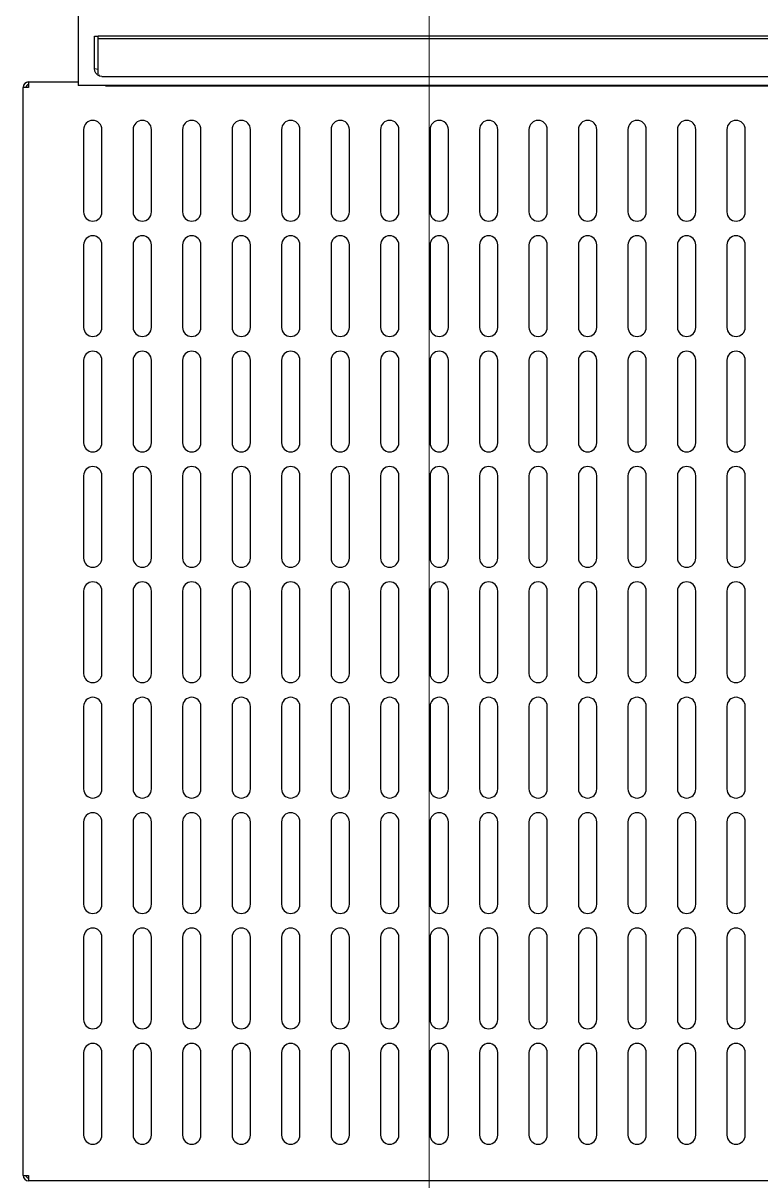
# Model space of a CAD drawing. Header units: millimetres. Extents: x -187347 to 135007, y -6415 to 292048.
# Drawn here: x -62832 to -62429, y 33532 to 34164 of the extents above; entities that cross this region are included whole.
import ezdxf

# ---------------------------------------------------------------- set-up
doc = ezdxf.new("R2010")
doc.units = ezdxf.units.MM
doc.header["$LTSCALE"] = 100
doc.layers.get('0').update_dxf_attribs({"lineweight": 18})
doc.layers.add('Layout Cabinplant', color=30, linetype='Continuous')
doc.layers.add('Layout Kromeka', color=1, linetype='Continuous', lineweight=5)

# ---------------------------------------------------------------- blocks, each defined once
blk = doc.blocks.new('*U1708')
at = {"ltscale": 10}
blk.add_line((500, 100), (-5400, 100), dxfattribs=at)
blk = doc.blocks.new('CP_Whole bird batching')
at = {"layer": 'Layout Cabinplant', "linetype": 'Continuous'}
for p, q in [((-51464.34, -6736.76), (-51464.34, -6739.76)), ((-51464.34, -6736.76), (-50870.34, -6736.76)), ((-50870.34, -6739.76), (-50870.34, -6736.76)), ((-51464.34, -6739.76), (-51467.34, -6739.76)), ((-51467.34, -7589.76), (-51467.34, -6739.76)), ((-50867.34, -6739.76), (-50870.34, -6739.76)), ((-50867.34, -6739.76), (-50867.34, -6766.76)), ((-51397.34, -6769.76), (-51442.34, -6769.76)), ((-51334.34, -6769.76), (-51379.34, -6769.76)), ((-51271.34, -6769.76), (-51316.34, -6769.76)), ((-51208.34, -6769.76), (-51253.34, -6769.76)), ((-51145.34, -6769.76), (-51190.34, -6769.76)), ((-51082.34, -6769.76), (-51127.34, -6769.76)), ((-51019.34, -6769.76), (-51064.34, -6769.76)), ((-50956.34, -6769.76), (-51001.34, -6769.76)), ((-50893.34, -6769.76), (-50938.34, -6769.76)), ((-50869.34, -7562.76), (-50869.34, -6766.76)), ((-50865.84, -6766.76), (-50869.34, -6766.76)), ((-50822.84, -6766.76), (-50865.84, -6766.76)), ((-50862.57, -6776.43), (-50861.87, -6776.06)), ((-50861.87, -6776.06), (-50861.51, -6775.93)), ((-50861.51, -6775.93), (-50860.05, -6775.76)), ((-50860.05, -6775.76), (-50860.34, -6777.76)), ((-50860.05, -6775.76), (-50842.34, -6775.76)), ((-50842.34, -6775.76), (-50842.34, -6777.76)), ((-51442.34, -6779.76), (-51397.34, -6779.76)), ((-51379.34, -6779.76), (-51334.34, -6779.76)), ((-51316.34, -6779.76), (-51271.34, -6779.76)), ((-51253.34, -6779.76), (-51208.34, -6779.76)), ((-51190.34, -6779.76), (-51145.34, -6779.76)), ((-51127.34, -6779.76), (-51082.34, -6779.76)), ((-51064.34, -6779.76), (-51019.34, -6779.76)), ((-51001.34, -6779.76), (-50956.34, -6779.76)), ((-50938.34, -6779.76), (-50893.34, -6779.76)), ((-50869.4, -6781.76), (-50869.4, -7549.76)), ((-50864.38, -6779.76), (-50864.17, -6778.6)), ((-50864.38, -6779.76), (-50864.17, -6778.6)), ((-50864.38, -6779.76), (-50864.38, -7547.76)), ((-50864.17, -6778.6), (-50863.37, -6777.92)), ((-50864.17, -6778.6), (-50864.04, -6778.23)), ((-50864.04, -6778.23), (-50863.67, -6777.54)), ((-50863.67, -6777.54), (-50862.57, -6776.43)), ((-50862.97, -6777.76), (-50843.61, -6777.76)), ((-50843.61, -6777.76), (-50843.61, -7549.76)), ((-50843.61, -6777.76), (-50842.34, -6777.76)), ((-50842.19, -7549.76), (-50842.34, -6777.76)), ((-51397.34, -6796.76), (-51442.34, -6796.76)), ((-51334.34, -6796.76), (-51379.34, -6796.76)), ((-51271.34, -6796.76), (-51316.34, -6796.76)), ((-51208.34, -6796.76), (-51253.34, -6796.76)), ((-51145.34, -6796.76), (-51190.34, -6796.76)), ((-51082.34, -6796.76), (-51127.34, -6796.76)), ((-51019.34, -6796.76), (-51064.34, -6796.76)), ((-50956.34, -6796.76), (-51001.34, -6796.76)), ((-50893.34, -6796.76), (-50938.34, -6796.76)), ((-51442.34, -6806.76), (-51397.34, -6806.76)), ((-51379.34, -6806.76), (-51334.34, -6806.76)), ((-51316.34, -6806.76), (-51271.34, -6806.76)), ((-51253.34, -6806.76), (-51208.34, -6806.76)), ((-51190.34, -6806.76), (-51145.34, -6806.76)), ((-51127.34, -6806.76), (-51082.34, -6806.76)), ((-51064.34, -6806.76), (-51019.34, -6806.76)), ((-51001.34, -6806.76), (-50956.34, -6806.76)), ((-50938.34, -6806.76), (-50893.34, -6806.76)), ((-51397.34, -6823.76), (-51442.34, -6823.76)), ((-51334.34, -6823.76), (-51379.34, -6823.76)), ((-51271.34, -6823.76), (-51316.34, -6823.76)), ((-51208.34, -6823.76), (-51253.34, -6823.76)), ((-51145.34, -6823.76), (-51190.34, -6823.76)), ((-51082.34, -6823.76), (-51127.34, -6823.76)), ((-51019.34, -6823.76), (-51064.34, -6823.76)), ((-50956.34, -6823.76), (-51001.34, -6823.76)), ((-50893.34, -6823.76), (-50938.34, -6823.76)), ((-51442.34, -6833.76), (-51397.34, -6833.76)), ((-51379.34, -6833.76), (-51334.34, -6833.76)), ((-51316.34, -6833.76), (-51271.34, -6833.76)), ((-51253.34, -6833.76), (-51208.34, -6833.76)), ((-51190.34, -6833.76), (-51145.34, -6833.76)), ((-51127.34, -6833.76), (-51082.34, -6833.76)), ((-51064.34, -6833.76), (-51019.34, -6833.76)), ((-51001.34, -6833.76), (-50956.34, -6833.76)), ((-50938.34, -6833.76), (-50893.34, -6833.76)), ((-51397.34, -6850.76), (-51442.34, -6850.76)), ((-51334.34, -6850.76), (-51379.34, -6850.76)), ((-51271.34, -6850.76), (-51316.34, -6850.76)), ((-51208.34, -6850.76), (-51253.34, -6850.76)), ((-51145.34, -6850.76), (-51190.34, -6850.76)), ((-51082.34, -6850.76), (-51127.34, -6850.76)), ((-51019.34, -6850.76), (-51064.34, -6850.76)), ((-50956.34, -6850.76), (-51001.34, -6850.76)), ((-50893.34, -6850.76), (-50938.34, -6850.76)), ((-51442.34, -6860.76), (-51397.34, -6860.76)), ((-51379.34, -6860.76), (-51334.34, -6860.76)), ((-51316.34, -6860.76), (-51271.34, -6860.76)), ((-51253.34, -6860.76), (-51208.34, -6860.76)), ((-51190.34, -6860.76), (-51145.34, -6860.76)), ((-51127.34, -6860.76), (-51082.34, -6860.76)), ((-51064.34, -6860.76), (-51019.34, -6860.76)), ((-51001.34, -6860.76), (-50956.34, -6860.76)), ((-50938.34, -6860.76), (-50893.34, -6860.76)), ((-51397.34, -6877.76), (-51442.34, -6877.76)), ((-51334.34, -6877.76), (-51379.34, -6877.76)), ((-51271.34, -6877.76), (-51316.34, -6877.76)), ((-51208.34, -6877.76), (-51253.34, -6877.76)), ((-51145.34, -6877.76), (-51190.34, -6877.76)), ((-51082.34, -6877.76), (-51127.34, -6877.76)), ((-51019.34, -6877.76), (-51064.34, -6877.76)), ((-50956.34, -6877.76), (-51001.34, -6877.76)), ((-50893.34, -6877.76), (-50938.34, -6877.76)), ((-51442.34, -6887.76), (-51397.34, -6887.76)), ((-51379.34, -6887.76), (-51334.34, -6887.76)), ((-51316.34, -6887.76), (-51271.34, -6887.76)), ((-51253.34, -6887.76), (-51208.34, -6887.76)), ((-51190.34, -6887.76), (-51145.34, -6887.76)), ((-51127.34, -6887.76), (-51082.34, -6887.76)), ((-51064.34, -6887.76), (-51019.34, -6887.76)), ((-51001.34, -6887.76), (-50956.34, -6887.76)), ((-50938.34, -6887.76), (-50893.34, -6887.76)), ((-51397.34, -6904.76), (-51442.34, -6904.76)), ((-51334.34, -6904.76), (-51379.34, -6904.76)), ((-51271.34, -6904.76), (-51316.34, -6904.76)), ((-51208.34, -6904.76), (-51253.34, -6904.76)), ((-51145.34, -6904.76), (-51190.34, -6904.76)), ((-51082.34, -6904.76), (-51127.34, -6904.76)), ((-51019.34, -6904.76), (-51064.34, -6904.76)), ((-50956.34, -6904.76), (-51001.34, -6904.76)), ((-50893.34, -6904.76), (-50938.34, -6904.76)), ((-51442.34, -6914.76), (-51397.34, -6914.76)), ((-51379.34, -6914.76), (-51334.34, -6914.76)), ((-51316.34, -6914.76), (-51271.34, -6914.76)), ((-51253.34, -6914.76), (-51208.34, -6914.76)), ((-51190.34, -6914.76), (-51145.34, -6914.76)), ((-51127.34, -6914.76), (-51082.34, -6914.76)), ((-51064.34, -6914.76), (-51019.34, -6914.76)), ((-51001.34, -6914.76), (-50956.34, -6914.76)), ((-50938.34, -6914.76), (-50893.34, -6914.76)), ((-51397.34, -6931.76), (-51442.34, -6931.76)), ((-51334.34, -6931.76), (-51379.34, -6931.76)), ((-51271.34, -6931.76), (-51316.34, -6931.76)), ((-51208.34, -6931.76), (-51253.34, -6931.76)), ((-51145.34, -6931.76), (-51190.34, -6931.76)), ((-51082.34, -6931.76), (-51127.34, -6931.76)), ((-51019.34, -6931.76), (-51064.34, -6931.76)), ((-50956.34, -6931.76), (-51001.34, -6931.76)), ((-50893.34, -6931.76), (-50938.34, -6931.76)), ((-51442.34, -6941.76), (-51397.34, -6941.76)), ((-51379.34, -6941.76), (-51334.34, -6941.76)), ((-51316.34, -6941.76), (-51271.34, -6941.76)), ((-51253.34, -6941.76), (-51208.34, -6941.76)), ((-51190.34, -6941.76), (-51145.34, -6941.76)), ((-51127.34, -6941.76), (-51082.34, -6941.76)), ((-51064.34, -6941.76), (-51019.34, -6941.76)), ((-51001.34, -6941.76), (-50956.34, -6941.76)), ((-50938.34, -6941.76), (-50893.34, -6941.76)), ((-51397.34, -6958.76), (-51442.34, -6958.76)), ((-51334.34, -6958.76), (-51379.34, -6958.76)), ((-51271.34, -6958.76), (-51316.34, -6958.76)), ((-51208.34, -6958.76), (-51253.34, -6958.76)), ((-51145.34, -6958.76), (-51190.34, -6958.76)), ((-51082.34, -6958.76), (-51127.34, -6958.76)), ((-51019.34, -6958.76), (-51064.34, -6958.76)), ((-50956.34, -6958.76), (-51001.34, -6958.76)), ((-50893.34, -6958.76), (-50938.34, -6958.76)), ((-51442.34, -6968.76), (-51397.34, -6968.76)), ((-51379.34, -6968.76), (-51334.34, -6968.76)), ((-51316.34, -6968.76), (-51271.34, -6968.76)), ((-51253.34, -6968.76), (-51208.34, -6968.76)), ((-51190.34, -6968.76), (-51145.34, -6968.76)), ((-51127.34, -6968.76), (-51082.34, -6968.76)), ((-51064.34, -6968.76), (-51019.34, -6968.76)), ((-51001.34, -6968.76), (-50956.34, -6968.76)), ((-50938.34, -6968.76), (-50893.34, -6968.76)), ((-51397.34, -6985.76), (-51442.34, -6985.76)), ((-51334.34, -6985.76), (-51379.34, -6985.76)), ((-51271.34, -6985.76), (-51316.34, -6985.76)), ((-51208.34, -6985.76), (-51253.34, -6985.76)), ((-51145.34, -6985.76), (-51190.34, -6985.76)), ((-51082.34, -6985.76), (-51127.34, -6985.76)), ((-51019.34, -6985.76), (-51064.34, -6985.76)), ((-50956.34, -6985.76), (-51001.34, -6985.76)), ((-50893.34, -6985.76), (-50938.34, -6985.76)), ((-51442.34, -6995.76), (-51397.34, -6995.76)), ((-51379.34, -6995.76), (-51334.34, -6995.76)), ((-51316.34, -6995.76), (-51271.34, -6995.76)), ((-51253.34, -6995.76), (-51208.34, -6995.76)), ((-51190.34, -6995.76), (-51145.34, -6995.76)), ((-51127.34, -6995.76), (-51082.34, -6995.76)), ((-51064.34, -6995.76), (-51019.34, -6995.76)), ((-51001.34, -6995.76), (-50956.34, -6995.76)), ((-50938.34, -6995.76), (-50893.34, -6995.76)), ((-51397.34, -7012.76), (-51442.34, -7012.76)), ((-51334.34, -7012.76), (-51379.34, -7012.76)), ((-51271.34, -7012.76), (-51316.34, -7012.76)), ((-51208.34, -7012.76), (-51253.34, -7012.76)), ((-51145.34, -7012.76), (-51190.34, -7012.76)), ((-51082.34, -7012.76), (-51127.34, -7012.76)), ((-51019.34, -7012.76), (-51064.34, -7012.76)), ((-50956.34, -7012.76), (-51001.34, -7012.76)), ((-50893.34, -7012.76), (-50938.34, -7012.76)), ((-51442.34, -7022.76), (-51397.34, -7022.76)), ((-51379.34, -7022.76), (-51334.34, -7022.76)), ((-51316.34, -7022.76), (-51271.34, -7022.76)), ((-51253.34, -7022.76), (-51208.34, -7022.76)), ((-51190.34, -7022.76), (-51145.34, -7022.76)), ((-51127.34, -7022.76), (-51082.34, -7022.76)), ((-51064.34, -7022.76), (-51019.34, -7022.76)), ((-51001.34, -7022.76), (-50956.34, -7022.76)), ((-50938.34, -7022.76), (-50893.34, -7022.76)), ((-51397.34, -7039.76), (-51442.34, -7039.76)), ((-51334.34, -7039.76), (-51379.34, -7039.76)), ((-51271.34, -7039.76), (-51316.34, -7039.76)), ((-51208.34, -7039.76), (-51253.34, -7039.76)), ((-51145.34, -7039.76), (-51190.34, -7039.76)), ((-51082.34, -7039.76), (-51127.34, -7039.76)), ((-51019.34, -7039.76), (-51064.34, -7039.76)), ((-50956.34, -7039.76), (-51001.34, -7039.76)), ((-50893.34, -7039.76), (-50938.34, -7039.76)), ((-51442.34, -7049.76), (-51397.34, -7049.76)), ((-51379.34, -7049.76), (-51334.34, -7049.76)), ((-51316.34, -7049.76), (-51271.34, -7049.76)), ((-51253.34, -7049.76), (-51208.34, -7049.76)), ((-51190.34, -7049.76), (-51145.34, -7049.76)), ((-51127.34, -7049.76), (-51082.34, -7049.76)), ((-51064.34, -7049.76), (-51019.34, -7049.76)), ((-51001.34, -7049.76), (-50956.34, -7049.76)), ((-50938.34, -7049.76), (-50893.34, -7049.76)), ((-51397.34, -7066.76), (-51442.34, -7066.76)), ((-51334.34, -7066.76), (-51379.34, -7066.76)), ((-51271.34, -7066.76), (-51316.34, -7066.76)), ((-51208.34, -7066.76), (-51253.34, -7066.76)), ((-51145.34, -7066.76), (-51190.34, -7066.76)), ((-51082.34, -7066.76), (-51127.34, -7066.76)), ((-51019.34, -7066.76), (-51064.34, -7066.76)), ((-50956.34, -7066.76), (-51001.34, -7066.76)), ((-50893.34, -7066.76), (-50938.34, -7066.76)), ((-51442.34, -7076.76), (-51397.34, -7076.76)), ((-51379.34, -7076.76), (-51334.34, -7076.76)), ((-51316.34, -7076.76), (-51271.34, -7076.76)), ((-51253.34, -7076.76), (-51208.34, -7076.76)), ((-51190.34, -7076.76), (-51145.34, -7076.76)), ((-51127.34, -7076.76), (-51082.34, -7076.76)), ((-51064.34, -7076.76), (-51019.34, -7076.76)), ((-51001.34, -7076.76), (-50956.34, -7076.76)), ((-50938.34, -7076.76), (-50893.34, -7076.76)), ((-51397.34, -7093.76), (-51442.34, -7093.76)), ((-51334.34, -7093.76), (-51379.34, -7093.76)), ((-51271.34, -7093.76), (-51316.34, -7093.76)), ((-51208.34, -7093.76), (-51253.34, -7093.76)), ((-51145.34, -7093.76), (-51190.34, -7093.76)), ((-51082.34, -7093.76), (-51127.34, -7093.76)), ((-51019.34, -7093.76), (-51064.34, -7093.76)), ((-50956.34, -7093.76), (-51001.34, -7093.76)), ((-50893.34, -7093.76), (-50938.34, -7093.76)), ((-51442.34, -7103.76), (-51397.34, -7103.76)), ((-51379.34, -7103.76), (-51334.34, -7103.76)), ((-51316.34, -7103.76), (-51271.34, -7103.76)), ((-51253.34, -7103.76), (-51208.34, -7103.76)), ((-51190.34, -7103.76), (-51145.34, -7103.76)), ((-51127.34, -7103.76), (-51082.34, -7103.76)), ((-51064.34, -7103.76), (-51019.34, -7103.76)), ((-51001.34, -7103.76), (-50956.34, -7103.76)), ((-50938.34, -7103.76), (-50893.34, -7103.76)), ((-51397.34, -7120.76), (-51442.34, -7120.76)), ((-51334.34, -7120.76), (-51379.34, -7120.76)), ((-51271.34, -7120.76), (-51316.34, -7120.76)), ((-51208.34, -7120.76), (-51253.34, -7120.76)), ((-51145.34, -7120.76), (-51190.34, -7120.76)), ((-51082.34, -7120.76), (-51127.34, -7120.76)), ((-51019.34, -7120.76), (-51064.34, -7120.76)), ((-50956.34, -7120.76), (-51001.34, -7120.76)), ((-50893.34, -7120.76), (-50938.34, -7120.76)), ((-51442.34, -7130.76), (-51397.34, -7130.76)), ((-51379.34, -7130.76), (-51334.34, -7130.76)), ((-51316.34, -7130.76), (-51271.34, -7130.76)), ((-51253.34, -7130.76), (-51208.34, -7130.76)), ((-51190.34, -7130.76), (-51145.34, -7130.76)), ((-51127.34, -7130.76), (-51082.34, -7130.76)), ((-51064.34, -7130.76), (-51019.34, -7130.76)), ((-51001.34, -7130.76), (-50956.34, -7130.76)), ((-50938.34, -7130.76), (-50893.34, -7130.76))]:
    blk.add_line(p, q, dxfattribs=at)
for centre, radius, start, end in [((-51464.34, -6739.76), 3, 90, 180), ((-50870.34, -6739.76), 3, 0, 90), ((-51464.34, -6739.76), 1.5, 90, 180), ((-50870.34, -6739.76), 1.5, 0, 90), ((-51442.34, -6774.76), 5, 90, 270), ((-51397.34, -6774.76), 5, 270, 90), ((-51379.34, -6774.76), 5, 90, 270), ((-51334.34, -6774.76), 5, 270, 90), ((-51316.34, -6774.76), 5, 90, 270), ((-51271.34, -6774.76), 5, 270, 90), ((-51253.34, -6774.76), 5, 90, 270), ((-51208.34, -6774.76), 5, 270, 90), ((-51190.34, -6774.76), 5, 90, 270), ((-51145.34, -6774.76), 5, 270, 90), ((-51127.34, -6774.76), 5, 90, 270), ((-51082.34, -6774.76), 5, 270, 90), ((-51064.34, -6774.76), 5, 90, 270), ((-51019.34, -6774.76), 5, 270, 90), ((-51001.34, -6774.76), 5, 90, 270), ((-50956.34, -6774.76), 5, 270, 90), ((-50938.34, -6774.76), 5, 90, 270), ((-50893.34, -6774.76), 5, 270, 90), ((-51442.34, -6801.76), 5, 90, 270), ((-51397.34, -6801.76), 5, 270, 90), ((-51379.34, -6801.76), 5, 90, 270), ((-51334.34, -6801.76), 5, 270, 90), ((-51316.34, -6801.76), 5, 90, 270), ((-51271.34, -6801.76), 5, 270, 90), ((-51253.34, -6801.76), 5, 90, 270), ((-51208.34, -6801.76), 5, 270, 90), ((-51190.34, -6801.76), 5, 90, 270), ((-51145.34, -6801.76), 5, 270, 90), ((-51127.34, -6801.76), 5, 90, 270), ((-51082.34, -6801.76), 5, 270, 90), ((-51064.34, -6801.76), 5, 90, 270), ((-51019.34, -6801.76), 5, 270, 90), ((-51001.34, -6801.76), 5, 90, 270), ((-50956.34, -6801.76), 5, 270, 90), ((-50938.34, -6801.76), 5, 90, 270), ((-50893.34, -6801.76), 5, 270, 90), ((-51442.34, -6828.76), 5, 90, 270), ((-51397.34, -6828.76), 5, 270, 90), ((-51379.34, -6828.76), 5, 90, 270), ((-51334.34, -6828.76), 5, 270, 90), ((-51316.34, -6828.76), 5, 90, 270), ((-51271.34, -6828.76), 5, 270, 90), ((-51253.34, -6828.76), 5, 90, 270), ((-51208.34, -6828.76), 5, 270, 90), ((-51190.34, -6828.76), 5, 90, 270), ((-51145.34, -6828.76), 5, 270, 90), ((-51127.34, -6828.76), 5, 90, 270), ((-51082.34, -6828.76), 5, 270, 90), ((-51064.34, -6828.76), 5, 90, 270), ((-51019.34, -6828.76), 5, 270, 90), ((-51001.34, -6828.76), 5, 90, 270), ((-50956.34, -6828.76), 5, 270, 90), ((-50938.34, -6828.76), 5, 90, 270), ((-50893.34, -6828.76), 5, 270, 90), ((-51442.34, -6855.76), 5, 90, 270), ((-51397.34, -6855.76), 5, 270, 90), ((-51379.34, -6855.76), 5, 90, 270), ((-51334.34, -6855.76), 5, 270, 90), ((-51316.34, -6855.76), 5, 90, 270), ((-51271.34, -6855.76), 5, 270, 90), ((-51253.34, -6855.76), 5, 90, 270), ((-51208.34, -6855.76), 5, 270, 90), ((-51190.34, -6855.76), 5, 90, 270), ((-51145.34, -6855.76), 5, 270, 90), ((-51127.34, -6855.76), 5, 90, 270), ((-51082.34, -6855.76), 5, 270, 90), ((-51064.34, -6855.76), 5, 90, 270), ((-51019.34, -6855.76), 5, 270, 90), ((-51001.34, -6855.76), 5, 90, 270), ((-50956.34, -6855.76), 5, 270, 90), ((-50938.34, -6855.76), 5, 90, 270), ((-50893.34, -6855.76), 5, 270, 90), ((-51442.34, -6882.76), 5, 90, 270), ((-51397.34, -6882.76), 5, 270, 90), ((-51379.34, -6882.76), 5, 90, 270), ((-51334.34, -6882.76), 5, 270, 90), ((-51316.34, -6882.76), 5, 90, 270), ((-51271.34, -6882.76), 5, 270, 90), ((-51253.34, -6882.76), 5, 90, 270), ((-51208.34, -6882.76), 5, 270, 90), ((-51190.34, -6882.76), 5, 90, 270), ((-51145.34, -6882.76), 5, 270, 90), ((-51127.34, -6882.76), 5, 90, 270), ((-51082.34, -6882.76), 5, 270, 90), ((-51064.34, -6882.76), 5, 90, 270), ((-51019.34, -6882.76), 5, 270, 90), ((-51001.34, -6882.76), 5, 90, 270), ((-50956.34, -6882.76), 5, 270, 90), ((-50938.34, -6882.76), 5, 90, 270), ((-50893.34, -6882.76), 5, 270, 90), ((-51442.34, -6909.76), 5, 90, 270), ((-51397.34, -6909.76), 5, 270, 90), ((-51379.34, -6909.76), 5, 90, 270), ((-51334.34, -6909.76), 5, 270, 90), ((-51316.34, -6909.76), 5, 90, 270), ((-51271.34, -6909.76), 5, 270, 90), ((-51253.34, -6909.76), 5, 90, 270), ((-51208.34, -6909.76), 5, 270, 90), ((-51190.34, -6909.76), 5, 90, 270), ((-51145.34, -6909.76), 5, 270, 90), ((-51127.34, -6909.76), 5, 90, 270), ((-51082.34, -6909.76), 5, 270, 90), ((-51064.34, -6909.76), 5, 90, 270), ((-51019.34, -6909.76), 5, 270, 90), ((-51001.34, -6909.76), 5, 90, 270), ((-50956.34, -6909.76), 5, 270, 90), ((-50938.34, -6909.76), 5, 90, 270), ((-50893.34, -6909.76), 5, 270, 90), ((-51442.34, -6936.76), 5, 90, 270), ((-51397.34, -6936.76), 5, 270, 90), ((-51379.34, -6936.76), 5, 90, 270), ((-51334.34, -6936.76), 5, 270, 90), ((-51316.34, -6936.76), 5, 90, 270), ((-51271.34, -6936.76), 5, 270, 90), ((-51253.34, -6936.76), 5, 90, 270), ((-51208.34, -6936.76), 5, 270, 90), ((-51190.34, -6936.76), 5, 90, 270), ((-51145.34, -6936.76), 5, 270, 90), ((-51127.34, -6936.76), 5, 90, 270), ((-51082.34, -6936.76), 5, 270, 90), ((-51064.34, -6936.76), 5, 90, 270), ((-51019.34, -6936.76), 5, 270, 90), ((-51001.34, -6936.76), 5, 90, 270), ((-50956.34, -6936.76), 5, 270, 90), ((-50938.34, -6936.76), 5, 90, 270), ((-50893.34, -6936.76), 5, 270, 90), ((-51442.34, -6963.76), 5, 90, 270), ((-51397.34, -6963.76), 5, 270, 90), ((-51379.34, -6963.76), 5, 90, 270), ((-51334.34, -6963.76), 5, 270, 90), ((-51316.34, -6963.76), 5, 90, 270), ((-51271.34, -6963.76), 5, 270, 90), ((-51253.34, -6963.76), 5, 90, 270), ((-51208.34, -6963.76), 5, 270, 90), ((-51190.34, -6963.76), 5, 90, 270), ((-51145.34, -6963.76), 5, 270, 90), ((-51127.34, -6963.76), 5, 90, 270), ((-51082.34, -6963.76), 5, 270, 90), ((-51064.34, -6963.76), 5, 90, 270), ((-51019.34, -6963.76), 5, 270, 90), ((-51001.34, -6963.76), 5, 90, 270), ((-50956.34, -6963.76), 5, 270, 90), ((-50938.34, -6963.76), 5, 90, 270), ((-50893.34, -6963.76), 5, 270, 90), ((-51442.34, -6990.76), 5, 90, 270), ((-51397.34, -6990.76), 5, 270, 90), ((-51379.34, -6990.76), 5, 90, 270), ((-51334.34, -6990.76), 5, 270, 90), ((-51316.34, -6990.76), 5, 90, 270), ((-51271.34, -6990.76), 5, 270, 90), ((-51253.34, -6990.76), 5, 90, 270), ((-51208.34, -6990.76), 5, 270, 90), ((-51190.34, -6990.76), 5, 90, 270), ((-51145.34, -6990.76), 5, 270, 90), ((-51127.34, -6990.76), 5, 90, 270), ((-51082.34, -6990.76), 5, 270, 90), ((-51064.34, -6990.76), 5, 90, 270), ((-51019.34, -6990.76), 5, 270, 90), ((-51001.34, -6990.76), 5, 90, 270), ((-50956.34, -6990.76), 5, 270, 90), ((-50938.34, -6990.76), 5, 90, 270), ((-50893.34, -6990.76), 5, 270, 90), ((-51442.34, -7017.76), 5, 90, 270), ((-51397.34, -7017.76), 5, 270, 90), ((-51379.34, -7017.76), 5, 90, 270), ((-51334.34, -7017.76), 5, 270, 90), ((-51316.34, -7017.76), 5, 90, 270), ((-51271.34, -7017.76), 5, 270, 90), ((-51253.34, -7017.76), 5, 90, 270), ((-51208.34, -7017.76), 5, 270, 90), ((-51190.34, -7017.76), 5, 90, 270), ((-51145.34, -7017.76), 5, 270, 90), ((-51127.34, -7017.76), 5, 90, 270), ((-51082.34, -7017.76), 5, 270, 90), ((-51064.34, -7017.76), 5, 90, 270), ((-51019.34, -7017.76), 5, 270, 90), ((-51001.34, -7017.76), 5, 90, 270), ((-50956.34, -7017.76), 5, 270, 90), ((-50938.34, -7017.76), 5, 90, 270), ((-50893.34, -7017.76), 5, 270, 90), ((-51442.34, -7044.76), 5, 90, 270), ((-51397.34, -7044.76), 5, 270, 90), ((-51379.34, -7044.76), 5, 90, 270), ((-51334.34, -7044.76), 5, 270, 90), ((-51316.34, -7044.76), 5, 90, 270), ((-51271.34, -7044.76), 5, 270, 90), ((-51253.34, -7044.76), 5, 90, 270), ((-51208.34, -7044.76), 5, 270, 90), ((-51190.34, -7044.76), 5, 90, 270), ((-51145.34, -7044.76), 5, 270, 90), ((-51127.34, -7044.76), 5, 90, 270), ((-51082.34, -7044.76), 5, 270, 90), ((-51064.34, -7044.76), 5, 90, 270), ((-51019.34, -7044.76), 5, 270, 90), ((-51001.34, -7044.76), 5, 90, 270), ((-50956.34, -7044.76), 5, 270, 90), ((-50938.34, -7044.76), 5, 90, 270), ((-50893.34, -7044.76), 5, 270, 90), ((-51442.34, -7071.76), 5, 90, 270), ((-51397.34, -7071.76), 5, 270, 90), ((-51379.34, -7071.76), 5, 90, 270), ((-51334.34, -7071.76), 5, 270, 90), ((-51316.34, -7071.76), 5, 90, 270), ((-51271.34, -7071.76), 5, 270, 90), ((-51253.34, -7071.76), 5, 90, 270), ((-51208.34, -7071.76), 5, 270, 90), ((-51190.34, -7071.76), 5, 90, 270), ((-51145.34, -7071.76), 5, 270, 90), ((-51127.34, -7071.76), 5, 90, 270), ((-51082.34, -7071.76), 5, 270, 90), ((-51064.34, -7071.76), 5, 90, 270), ((-51019.34, -7071.76), 5, 270, 90), ((-51001.34, -7071.76), 5, 90, 270), ((-50956.34, -7071.76), 5, 270, 90), ((-50938.34, -7071.76), 5, 90, 270), ((-50893.34, -7071.76), 5, 270, 90), ((-51442.34, -7098.76), 5, 90, 270), ((-51397.34, -7098.76), 5, 270, 90), ((-51379.34, -7098.76), 5, 90, 270), ((-51334.34, -7098.76), 5, 270, 90), ((-51316.34, -7098.76), 5, 90, 270), ((-51271.34, -7098.76), 5, 270, 90), ((-51253.34, -7098.76), 5, 90, 270), ((-51208.34, -7098.76), 5, 270, 90), ((-51190.34, -7098.76), 5, 90, 270), ((-51145.34, -7098.76), 5, 270, 90), ((-51127.34, -7098.76), 5, 90, 270), ((-51082.34, -7098.76), 5, 270, 90), ((-51064.34, -7098.76), 5, 90, 270), ((-51019.34, -7098.76), 5, 270, 90), ((-51001.34, -7098.76), 5, 90, 270), ((-50956.34, -7098.76), 5, 270, 90), ((-50938.34, -7098.76), 5, 90, 270), ((-50893.34, -7098.76), 5, 270, 90), ((-51442.34, -7125.76), 5, 90, 270), ((-51397.34, -7125.76), 5, 270, 90), ((-51379.34, -7125.76), 5, 90, 270), ((-51334.34, -7125.76), 5, 270, 90), ((-51316.34, -7125.76), 5, 90, 270), ((-51271.34, -7125.76), 5, 270, 90), ((-51253.34, -7125.76), 5, 90, 270), ((-51208.34, -7125.76), 5, 270, 90), ((-51190.34, -7125.76), 5, 90, 270), ((-51145.34, -7125.76), 5, 270, 90), ((-51127.34, -7125.76), 5, 90, 270), ((-51082.34, -7125.76), 5, 270, 90), ((-51064.34, -7125.76), 5, 90, 270), ((-51019.34, -7125.76), 5, 270, 90), ((-51001.34, -7125.76), 5, 90, 270), ((-50956.34, -7125.76), 5, 270, 90), ((-50938.34, -7125.76), 5, 90, 270), ((-50893.34, -7125.76), 5, 270, 90)]:
    blk.add_arc(centre, radius, start, end, dxfattribs=at)

msp = doc.modelspace()

# ---------------------------------------------------------------- block references
at = {"layer": 'Layout Cabinplant', "rotation": 90}
msp.add_blockref('CP_Whole bird batching', (-69568.46, 84998.95, 0), dxfattribs=at)
at = {"layer": 'Layout Kromeka', "xscale": -1, "rotation": 90}
msp.add_blockref('*U1708', (-62510.2, 32579.01, 0), dxfattribs=at)

doc.saveas('drawing.dxf')
